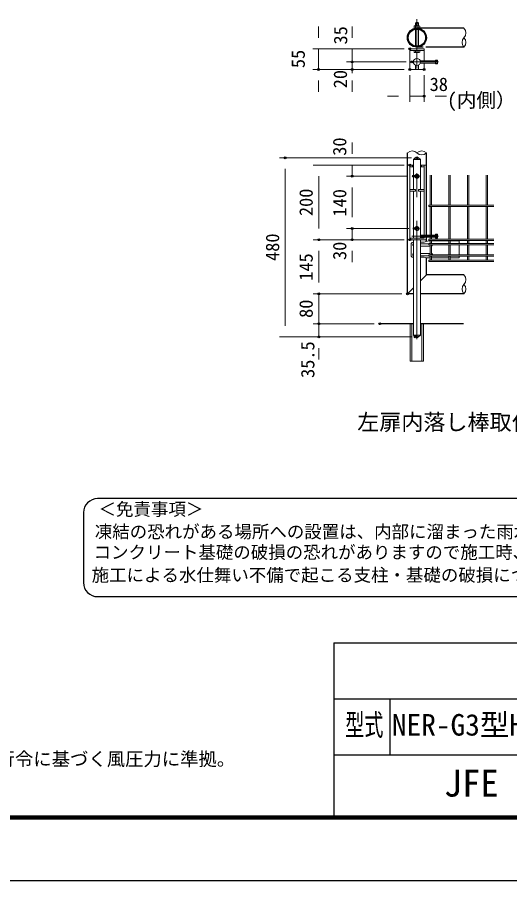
# Model space of a CAD drawing. Units: millimetres, scale not verified, with parts at other scales. Extents: x -6300 to 6300, y -4455 to 4455.
# Drawn here: x 1482 to 4122, y -4455 to 170 of the extents above; entities that cross this region are included whole.
import ezdxf
from ezdxf.enums import TextEntityAlignment as Align

# ---------------------------------------------------------------- set-up
doc = ezdxf.new("R2010")
doc.units = ezdxf.units.MM
doc.header["$LTSCALE"] = 20
doc.header["$PDMODE"] = 32
doc.header["$PDSIZE"] = 10
doc.linetypes.add('USER1', pattern=[50.8, 31.75, -6.35, 6.35, -6.35])
doc.linetypes.add('USER3', pattern=[0.375, 0.25, -0.125])
for name, color, linetype, lineweight in [('0-0_D-STR1', 1, 'Continuous', 25), ('0-1_D-BMK', 2, 'USER1', 13), ('0-4_D-STR2', 7, 'Continuous', 13), ('0-5_D-STR3', 3, 'Continuous', 13), ('0-6_D-BGD', 7, 'Continuous', 25), ('0-7_D-STR-DIM', 7, 'Continuous', 13), ('0-9_Defpoints', 8, 'Continuous', 25), ('0-B_D-TTL-TXT', 7, 'Continuous', 25), ('0-C_D-TTL', 7, 'Continuous', 25)]:
    doc.layers.add(name, color=color, linetype=linetype, lineweight=lineweight)
doc.styles.add('ＭＳ ゴシック', font='')
doc.styles.get('ＭＳ ゴシック').set_extended_font_data('MS Gothic')

msp = doc.modelspace()

# ---------------------------------------------------------------- linework, layer by layer
at = {"layer": '0-0_D-STR1'}
for p, q in [((3876.86, 111.77), (3624.66, 111.77)), ((3658.52, 10.17), (3624.66, 10.17)), ((3876.86, 10.17), (3672.36, 10.17)), ((3675.46, -996.19), (3675.46, -556.13)), ((3675.46, -1031.01), (3675.46, -1008.19)), ((3675.46, -1209.59), (3675.46, -1118.83)), ((3675.46, -1209.59), (3643.66, -1241.39)), ((3876.86, -1209.59), (3675.46, -1209.59)), ((3605.66, -1279.39), (3573.86, -1311.19)), ((3876.86, -1311.19), (3643.66, -1311.19))]:
    msp.add_line(p, q, dxfattribs=at)
msp.add_lwpolyline([(3605.66, -1311.19), (3573.86, -1311.19), (3573.86, -556.13)], dxfattribs=at)
for radius in [50.8, 46.2]:
    msp.add_circle((3624.66, 60.97), radius, dxfattribs=at)
at = {"layer": '0-1_D-BMK'}
for p, q in [((3624.66, -104.03), (3624.66, 159.53)), ((3739.5, -69.03), (3596.53, -69.03)), ((3624.66, -1554.55), (3624.66, -567.57)), ((3605.62, -681.19), (3643.7, -681.19)), ((3610.38, -961.19), (3638.94, -961.19)), ((3739.5, -1002.19), (3596.53, -1002.19))]:
    msp.add_line(p, q, dxfattribs=at)
at = {"layer": '0-4_D-STR2'}
for p, q in [((3695.26, -674.69), (3695.26, -835.59)), ((3702.46, -674.69), (3702.46, -835.59)), ((3795.26, -674.69), (3795.26, -835.59)), ((3802.46, -674.69), (3802.46, -835.59)), ((3895.26, -674.69), (3895.26, -835.59)), ((3902.46, -674.69), (3902.46, -835.59)), ((3995.26, -674.69), (3995.26, -835.59)), ((4002.46, -674.69), (4002.46, -835.59)), ((4037.6, -842.79), (3688.86, -842.79)), ((3795.26, -1018.08), (3795.26, -842.79)), ((3802.46, -1018.08), (3802.46, -842.79)), ((3895.26, -1018.08), (3895.26, -842.79)), ((3902.46, -1018.08), (3902.46, -842.79)), ((3995.26, -1018.08), (3995.26, -842.79)), ((4002.46, -1018.08), (4002.46, -842.79)), ((3695.26, -1018.08), (3695.26, -1008.19)), ((3702.46, -1018.08), (3702.46, -1008.19)), ((4037.6, -1018.08), (3688.86, -1018.08)), ((3688.86, -1025.28), (3688.86, -1018.08)), ((4037.6, -1025.28), (3688.86, -1025.28)), ((4037.6, -1041.79), (3688.86, -1041.79)), ((3688.86, -1041.79), (3688.86, -1048.99)), ((4037.6, -1048.99), (3688.86, -1048.99)), ((3695.26, -1041.79), (3695.26, -1028.33)), ((3695.26, -1101.39), (3695.26, -1048.99)), ((3702.46, -1041.79), (3702.46, -1028.33)), ((3702.46, -1101.39), (3702.46, -1048.99)), ((3795.26, -1041.79), (3795.26, -1028.33)), ((3795.26, -1101.39), (3795.26, -1048.99)), ((3802.46, -1041.79), (3802.46, -1028.33)), ((3802.46, -1101.39), (3802.46, -1048.99)), ((3895.26, -1041.79), (3895.26, -1028.33)), ((3895.26, -1101.39), (3895.26, -1048.99)), ((3902.46, -1041.79), (3902.46, -1028.33)), ((3902.46, -1101.39), (3902.46, -1048.99)), ((3995.26, -1041.79), (3995.26, -1028.33)), ((3995.26, -1101.39), (3995.26, -1048.99)), ((4002.46, -1041.79), (4002.46, -1028.33)), ((4002.46, -1101.39), (4002.46, -1048.99)), ((4037.6, -1101.39), (3688.86, -1101.39)), ((3688.86, -1101.39), (3688.86, -1108.59)), ((4037.6, -1108.59), (3688.86, -1108.59)), ((3695.26, -1127.59), (3695.26, -1108.59)), ((3702.46, -1127.59), (3702.46, -1108.59)), ((3795.26, -1127.59), (3795.26, -1108.59)), ((3802.46, -1127.59), (3802.46, -1108.59)), ((3895.26, -1127.59), (3895.26, -1108.59)), ((3902.46, -1127.59), (3902.46, -1108.59)), ((3995.26, -1127.59), (3995.26, -1108.59)), ((4002.46, -1127.59), (4002.46, -1108.59)), ((4037.6, -1131.19), (3688.86, -1131.19)), ((3688.86, -1131.19), (3688.86, -1138.39)), ((3898.86, -1131.19), (3688.86, -1131.19)), ((4037.6, -1138.39), (3688.86, -1138.39))]:
    msp.add_line(p, q, dxfattribs=at)
for points in [[(4037.6, -835.59), (3688.86, -835.59), (3688.86, -842.79)], [(3695.26, -996.19), (3695.26, -946.59), (3695.26, -842.79)], [(3702.46, -996.19), (3702.46, -946.59), (3702.46, -842.79)]]:
    msp.add_lwpolyline(points, dxfattribs=at)
for centre, radius, start, end in [((3698.86, -1028.93), 3.65, 9.32505, 170.67495), ((3798.86, -1028.93), 3.65, 9.32505, 170.67495), ((3898.86, -1028.93), 3.65, 9.32505, 170.67495), ((3998.86, -1028.93), 3.65, 9.32505, 170.67495), ((3698.86, -1127.59), 3.6, 180, 0), ((3798.86, -1127.59), 3.6, 180, 0), ((3898.86, -1127.59), 3.6, 180, 0), ((3998.86, -1127.59), 3.6, 180, 0)]:
    msp.add_arc(centre, radius, start, end, dxfattribs=at)
at = {"layer": '0-5_D-STR3'}
for p, q in [((3616.66, 139.57), (3619.06, 141.97)), ((3632.66, 139.57), (3616.66, 139.57)), ((3616.66, 124.77), (3616.66, 139.57)), ((3618.16, 124.77), (3618.16, 141.07)), ((3630.26, 141.97), (3619.06, 141.97)), ((3632.66, 139.57), (3630.26, 141.97)), ((3631.16, 124.77), (3631.16, 141.07)), ((3632.66, 124.77), (3632.66, 139.57)), ((3609.65, 123.32), (3612.16, 124.77)), ((3609.65, 111.77), (3609.65, 123.32)), ((3609.65, 111.77), (3639.67, 111.77)), ((3612.16, 124.77), (3637.16, 124.77)), ((3616.66, 111.13), (3616.66, 111.77)), ((3616.66, 15.47), (3616.66, 106.47)), ((3617.15, 111.77), (3617.15, 123.32)), ((3632.16, 111.77), (3632.16, 123.32)), ((3632.66, 111.13), (3632.66, 111.77)), ((3632.66, 15.47), (3632.66, 106.47)), ((3639.67, 123.32), (3637.16, 124.77)), ((3639.67, 111.77), (3639.67, 123.32)), ((3586.66, -105.03), (3586.66, 0.97)), ((3662.66, 0.97), (3586.66, 0.97)), ((3616.66, 9.97), (3616.66, 10.8)), ((3632.66, 9.97), (3632.66, 10.17)), ((3662.66, -63.03), (3662.66, 0.97)), ((3662.66, -8.03), (3586.66, -8.03)), ((3609.65, -8.03), (3609.65, -17.23)), ((3639.67, -8.03), (3609.65, -8.03)), ((3612.06, -18.63), (3609.65, -17.23)), ((3637.26, -18.63), (3612.06, -18.63)), ((3617.15, -8.03), (3617.15, -17.23)), ((3632.16, -8.03), (3632.16, -17.23)), ((3637.26, -18.63), (3639.67, -17.23)), ((3639.67, -8.03), (3639.67, -17.23)), ((3616.66, -86.26), (3616.66, -109.03)), ((3632.66, -86.26), (3632.66, -109.03)), ((3735.66, -63.03), (3642.69, -63.03)), ((3735.66, -75.03), (3642.69, -75.03)), ((3662.66, -105.03), (3662.66, -75.03)), ((3723.66, -79.03), (3723.66, -59.03)), ((3735.66, -59.03), (3723.66, -59.03)), ((3735.66, -79.03), (3723.66, -79.03)), ((3735.66, -79.03), (3735.66, -59.03)), ((3590.66, -109.03), (3586.66, -105.03)), ((3658.66, -109.03), (3590.66, -109.03)), ((3658.66, -109.03), (3662.66, -105.03)), ((3615.66, -582.19), (3605.66, -592.19)), ((3605.66, -592.19), (3605.66, -752.19)), ((3605.66, -592.19), (3643.66, -592.19)), ((3615.66, -582.19), (3633.66, -582.19)), ((3633.66, -582.19), (3643.66, -592.19)), ((3643.66, -592.19), (3643.66, -752.19)), ((3574.66, -1021.19), (3574.66, -621.19)), ((3586.66, -621.19), (3574.66, -621.19)), ((3586.66, -621.19), (3605.66, -621.19)), ((3586.66, -621.19), (3586.66, -1021.19)), ((3586.66, -630.19), (3605.66, -630.19)), ((3600.66, -621.19), (3600.66, -630.19)), ((3643.66, -621.19), (3662.66, -621.19)), ((3643.66, -630.19), (3662.66, -630.19)), ((3648.66, -621.19), (3648.66, -630.19)), ((3662.66, -621.19), (3662.66, -996.19)), ((3662.66, -621.19), (3674.66, -621.19)), ((3674.66, -996.19), (3674.66, -621.19)), ((3586.66, -761.19), (3616.66, -761.19)), ((3605.66, -761.19), (3605.66, -1012.19)), ((3632.66, -752.19), (3662.66, -752.19)), ((3643.66, -761.19), (3643.66, -1012.19)), ((3586.66, -1012.19), (3586.66, -1021.19)), ((3586.66, -1012.19), (3662.66, -1012.19)), ((3735.66, -996.19), (3643.66, -996.19)), ((3735.66, -1008.19), (3643.66, -1008.19)), ((3662.66, -1008.19), (3662.66, -1012.19)), ((3674.66, -1021.19), (3674.66, -1008.19)), ((3723.66, -1012.19), (3723.66, -992.19)), ((3735.66, -992.19), (3723.66, -992.19)), ((3735.66, -1012.19), (3723.66, -1012.19)), ((3735.66, -1012.19), (3735.66, -992.19)), ((3586.66, -1021.19), (3574.66, -1021.19)), ((3586.66, -1021.19), (3662.66, -1021.19)), ((3593.68, -1045.19), (3593.68, -1105.19)), ((3605.66, -1035.19), (3603.68, -1035.19)), ((3605.66, -1021.19), (3605.66, -1532.19)), ((3643.66, -1021.19), (3643.66, -1532.19)), ((3663.37, -1035.19), (3643.66, -1035.19)), ((3688.86, -1043.19), (3643.66, -1043.19)), ((3695.26, -1055.19), (3643.66, -1055.19)), ((3662.66, -1021.19), (3674.66, -1021.19)), ((3686.48, -1027.19), (3663.37, -1035.19)), ((3695.65, -1027.19), (3686.48, -1027.19)), ((3795.73, -1027.04), (3702.02, -1027.1)), ((3795.65, -1027.19), (3702.07, -1027.19)), ((3702.66, -1055.19), (3702.46, -1055.19)), ((3702.66, -1055.19), (3702.46, -1055.19)), ((3840.66, -1027.19), (3802.03, -1027.13)), ((3840.66, -1027.19), (3802.07, -1027.19)), ((3840.66, -1027.19), (3850.66, -1029.19)), ((3840.66, -1027.19), (3850.66, -1029.19)), ((3850.66, -1029.19), (3850.66, -1041.79)), ((3850.66, -1048.99), (3850.66, -1101.39)), ((3695.26, -1095.19), (3643.66, -1095.19)), ((3688.86, -1107.19), (3643.66, -1107.19)), ((3702.66, -1095.19), (3702.46, -1095.19)), ((3702.66, -1095.19), (3702.46, -1095.19)), ((3850.66, -1108.59), (3850.66, -1116.83)), ((3605.66, -1115.19), (3603.68, -1115.19)), ((3663.37, -1115.19), (3643.66, -1115.19)), ((3673.87, -1118.83), (3663.37, -1115.19)), ((3673.87, -1118.83), (3695.26, -1118.83)), ((3702.46, -1118.83), (3795.26, -1118.83)), ((3802.46, -1118.77), (3848.66, -1118.83)), ((3802.46, -1118.83), (3848.66, -1118.83)), ((3588.66, -1671.19), (3588.66, -1471.19)), ((3597.66, -1671.19), (3597.66, -1471.19)), ((3651.66, -1671.19), (3651.66, -1471.19)), ((3615.66, -1542.19), (3633.66, -1542.19)), ((3633.66, -1542.19), (3643.66, -1532.19))]:
    msp.add_line(p, q, dxfattribs=at)
at = {"layer": '0-5_D-STR3', "linetype": 'USER3'}
for points in [[(3624.66, -692.95), (3614.47, -687.07), (3614.47, -675.31), (3624.66, -669.43), (3634.84, -675.31), (3634.84, -687.07)], [(3624.66, -972.95), (3614.47, -967.07), (3614.47, -955.31), (3624.66, -949.43), (3634.84, -955.31), (3634.84, -967.07)]]:
    msp.add_lwpolyline(points, close=True, dxfattribs=at)
at = {"layer": '0-5_D-STR3'}
for points in [[(3586.66, -752.19), (3616.66, -752.19), (3616.66, -761.19)], [(3632.66, -752.19), (3632.66, -761.19), (3662.66, -761.19)], [(3588.66, -1671.19), (3660.66, -1671.19), (3660.66, -1471.19)], [(3615.66, -1542.19), (3605.66, -1532.19), (3643.66, -1532.19)]]:
    msp.add_lwpolyline(points, dxfattribs=at)
msp.add_circle((3624.66, -69.03), 19, dxfattribs=at)
at = {"layer": '0-5_D-STR3', "linetype": 'USER3'}
for centre, radius in [((3624.66, -681.19), 10.2), ((3624.66, -681.19), 6), ((3624.66, -961.19), 10.2), ((3624.66, -961.19), 6)]:
    msp.add_circle(centre, radius, dxfattribs=at)
at = {"layer": '0-5_D-STR3'}
for centre, radius, start, end in [((3613.4, 117.83), 6.64, 55.61584, 124.38415), ((3624.66, 99.64), 24.84, 72.4121, 107.5879), ((3635.92, 117.83), 6.64, 55.61586, 124.38414), ((3613.4, -11.75), 6.64, 235.61585, 304.38415), ((3624.66, 6.44), 24.84, 252.4121, 287.5879), ((3635.92, -11.75), 6.64, 235.61585, 304.38415), ((3603.68, -1045.19), 10, 90, 180), ((3607.84, -1049.19), 6, 111.29084, 248.70916), ((3702.66, -1049.19), 6, 270, 1.91021), ((3603.68, -1105.19), 10, 180, 270), ((3607.84, -1101.19), 6, 111.29084, 248.70916), ((3702.66, -1101.19), 6, 358.08979, 90), ((3848.66, -1116.83), 2, 270, 0), ((3848.66, -1116.83), 2, 270, 0)]:
    msp.add_arc(centre, radius, start, end, dxfattribs=at)
at = {"layer": '0-6_D-BGD'}
for p, q in [((3605.66, -1471.19), (3426.17, -1471.19)), ((3874.24, -1471.19), (3643.66, -1471.19))]:
    msp.add_line(p, q, dxfattribs=at)
at = {"layer": '0-7_D-STR-DIM'}
for p, q in [((3097.3, 60.97), (3097.3, 120.97)), ((3277.3, 60.97), (3277.3, 120.97)), ((3556.66, 0.97), (3067.3, 0.97)), ((3097.3, 0.97), (3097.3, -109.03)), ((3556.66, 0.97), (3247.3, 0.97)), ((3277.3, 0.97), (3277.3, -69.03)), ((3277.3, -69.03), (3277.3, -9.03)), ((3566.53, -69.03), (3247.3, -69.03)), ((3566.53, -69.03), (3247.3, -69.03)), ((3277.3, -69.03), (3277.3, -129.03)), ((3277.3, -69.03), (3277.3, -109.03)), ((3556.66, -109.03), (3067.3, -109.03)), ((3556.66, -109.03), (3247.3, -109.03)), ((3097.3, -169.03), (3097.3, -229.03)), ((3277.3, -169.03), (3277.3, -229.03)), ((3586.66, -139.03), (3586.66, -281.86)), ((3662.66, -139.03), (3662.66, -281.86)), ((3526.66, -251.86), (3466.66, -251.86)), ((3586.66, -251.86), (3662.66, -251.86)), ((3722.66, -251.86), (3782.66, -251.86)), ((3277.91, -561.19), (3277.91, -501.19)), ((3594.66, -582.19), (2887.91, -582.19)), ((2917.91, -1482.19), (2917.91, -642.19)), ((3556.66, -621.19), (3067.91, -621.19)), ((3556.66, -621.19), (3247.91, -621.19)), ((3277.91, -621.19), (3277.91, -681.19)), ((3097.91, -681.19), (3097.91, -961.19)), ((3575.62, -681.19), (3247.91, -681.19)), ((3575.62, -681.19), (3247.91, -681.19)), ((3277.91, -741.19), (3277.91, -801.19)), ((3277.91, -741.19), (3277.91, -901.19)), ((3277.91, -901.19), (3277.91, -841.19)), ((3580.38, -961.19), (3247.91, -961.19)), ((3580.38, -961.19), (3247.91, -961.19)), ((3277.91, -961.19), (3277.91, -1021.19)), ((3556.66, -1021.19), (3067.91, -1021.19)), ((3556.66, -1021.19), (3067.91, -1021.19)), ((3556.66, -1021.19), (3247.91, -1021.19)), ((3097.91, -1081.19), (3097.91, -1251.19)), ((3277.91, -1081.19), (3277.91, -1141.19)), ((3543.86, -1311.19), (3067.91, -1311.19)), ((3543.86, -1311.19), (3067.91, -1311.19)), ((3097.91, -1311.19), (3097.91, -1471.19)), ((3097.91, -1411.19), (3097.91, -1351.19)), ((3097.91, -1411.19), (3097.91, -1351.19)), ((3097.91, -1371.19), (3097.91, -1431.19)), ((3396.17, -1471.19), (3067.91, -1471.19)), ((3396.17, -1471.19), (3067.91, -1471.19)), ((3097.91, -1471.19), (3097.91, -1542.19)), ((3594.66, -1542.19), (2887.91, -1542.19)), ((3585.66, -1542.19), (3067.91, -1542.19)), ((3097.91, -1602.19), (3097.91, -1662.19))]:
    msp.add_line(p, q, dxfattribs=at)
for centre, start, end in [((3851.3, 86.37), 315.18146, 44.81854), ((3902.42, 35.57), 135.18146, 224.81854), ((3851.3, 35.57), 315.18146, 44.81854), ((3599.26, -581.69), 45.18146, 134.81854), ((3650.06, -581.69), 45.18146, 134.81854), ((3650.06, -530.56), 225.18146, 314.81854), ((3851.3, -1234.99), 315.18146, 44.81854), ((3902.42, -1285.79), 135.18146, 224.81854), ((3851.3, -1285.79), 315.18146, 44.81854)]:
    msp.add_arc(centre, 36.03, start, end, dxfattribs=at)
at = {"layer": '0-9_Defpoints'}
for p in [(3586.66, 0.97), (3277.3, -69.03), (3596.53, -69.03), (3097.3, -109.03), (3277.3, -109.03), (3586.66, -109.03), (3586.66, -109.03), (3662.66, -109.03), (3662.66, -251.86), (2917.91, -582.19), (3624.66, -582.19), (3586.66, -621.19), (3277.91, -681.19), (3605.62, -681.19), (3277.91, -961.19), (3610.38, -961.19), (3097.91, -1021.19), (3277.91, -1021.19), (3586.66, -1021.19), (3097.91, -1311.19), (3573.86, -1311.19), (3097.91, -1471.19), (3426.17, -1471.19), (3097.91, -1542.19), (3615.66, -1542.19), (3624.66, -1542.19)]:
    msp.add_point(p, dxfattribs=at)
at = {"layer": '0-B_D-TTL-TXT', "color": 2}
for p, q in [((5580.69, -2408.16), (1912.36, -2408.16)), ((1837.36, -2483.16), (1837.36, -2858.16)), ((1912.36, -2933.16), (5580.69, -2933.16))]:
    msp.add_line(p, q, dxfattribs=at)
for centre, start, end in [((1912.36, -2483.16), 90, 180), ((1912.36, -2858.16), 180, 270)]:
    msp.add_arc(centre, 75, start, end, dxfattribs=at)
at = {"layer": '0-C_D-TTL'}
for p, q in [((3180, -3180), (3180, -4110)), ((3180, -3180), (5880, -3180)), ((3180, -3480), (5880, -3480)), ((3480, -3480), (3480, -3780)), ((3180, -3780), (5880, -3780))]:
    msp.add_line(p, q, dxfattribs=at)
at = {"layer": '0-C_D-TTL', "color": 2}
msp.add_lwpolyline([(-6300, 4455), (6300, 4455), (6300, -4455), (-6300, -4455)], close=True, dxfattribs=at)
at = {"layer": '0-C_D-TTL'}
for points in [[(-5895, 4125), (5895, 4125), (5895, -4125), (-5895, -4125)], [(-5891.25, 4121.25), (5891.25, 4121.25), (5891.25, -4121.25), (-5891.25, -4121.25)], [(-5887.5, 4117.5), (5887.5, 4117.5), (5887.5, -4117.5), (-5887.5, -4117.5)], [(-5883.75, 4113.75), (5883.75, 4113.75), (5883.75, -4113.75), (-5883.75, -4113.75)], [(-5880, 4110), (5880, 4110), (5880, -4110), (-5880, -4110)]]:
    msp.add_lwpolyline(points, close=True, dxfattribs=at)

# ---------------------------------------------------------------- texts
at = {"layer": '0-7_D-STR-DIM', "style": 'ＭＳ ゴシック'}
for s, p in [('35', (3272.76, 24.41)), ('55', (3045.18, -101.99)), ('20', (3271.42, -210.05)), ('30', (3267.79, -571.59)), ('200', (3087.79, -894.69)), ('140', (3267.79, -897.17)), ('480', (2907.79, -1134.94)), ('30', (3267.79, -1129.96)), ('145', (3087.79, -1241.19)), ('80', (3087.79, -1440.13)), ('35.5', (3096.67, -1761.72))]:
    msp.add_text(s, height=72.14, rotation=90, dxfattribs=at).set_placement(p, align=Align.BOTTOM_LEFT)
msp.add_text('38', height=72.14, dxfattribs=at).set_placement((3692.71, -246.37), align=Align.BOTTOM_LEFT)
at = {"layer": '0-B_D-TTL-TXT', "style": 'ＭＳ ゴシック'}
for s, height, p in [('(内側）', 76.98, (3786.2, -335.06)), ('左扉内落し棒取付詳細図', 86.66, (3304.62, -2067.73)), ('＜免責事項＞ \u3000\u3000', 68.62, (1917.92, -2519.43)), ('凍結の恐れがある場所への設置は、内部に溜まった雨水等の凍結融解により支柱の破損や', 68.62, (1897.64, -2640.17)), ('コンクリート基礎の破損の恐れがありますので施工時、水仕舞いを行ってください。', 68.62, (1891.47, -2750.31)), ('施工による水仕舞い不備で起こる支柱・基礎の破損について当社は責任を負いかねます。 ', 68.62, (1880.98, -2872.54)), ('NER-G3型H1500', 115.5, (3490.6, -3712.2)), ('（設計条件）風荷重：昭和57年改正 建築基準法・同施行令に基づく風圧力に準拠。', 72.14, (-1039.09, -3860.4)), ('JFE 建材株式会社', 144.3, (3768.57, -4047.76))]:
    msp.add_text(s, height=height, dxfattribs=at).set_placement(p, align=Align.BOTTOM_LEFT)
at = {"layer": '0-B_D-TTL-TXT', "style": 'ＭＳ ゴシック', "width": 0.65}
msp.add_text('型式', height=115.4, dxfattribs=at).set_placement((3240.4, -3712.2), align=Align.BOTTOM_LEFT)

doc.saveas('drawing.dxf')
